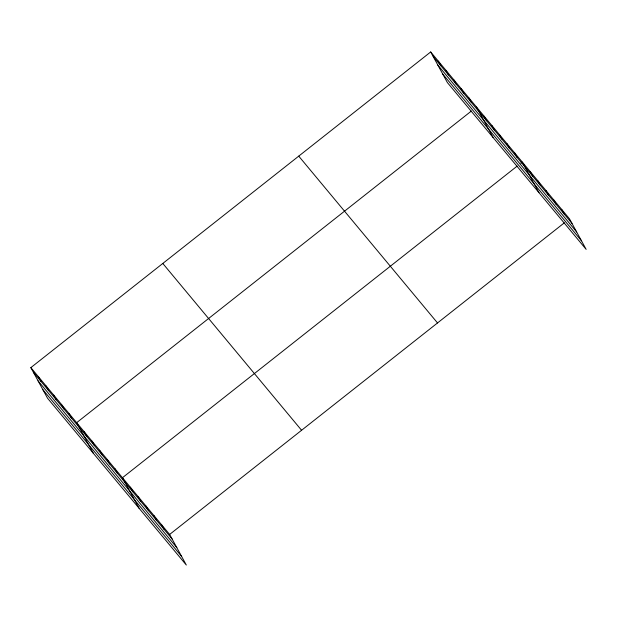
<?xml version="1.0" encoding="UTF-8"?>
<svg xmlns="http://www.w3.org/2000/svg" width="617" height="617" viewBox="0 0 617 617"><rect width="100%" height="100%" fill="white"/><g stroke="black" fill="none" stroke-linecap="round" stroke-linejoin="round"><path stroke-width="0.93" d="M30.85 367.624L169.636 534.445L186.319 565.041L47.532 398.22L30.85 367.624L430.681 51.959L569.468 218.78L586.15 249.376L447.364 82.555L430.681 51.959M471.349 111.06L76.647 422.676L93.329 453.271M517.154 166.112L122.451 477.728L139.126 508.315M520.817 163.22L522.283 162.063L538.965 192.658M169.636 534.445L564.339 222.83M433.203 56.579L571.99 223.4M437.877 65.147L576.664 231.969M442.69 73.986L581.476 240.8M298.736 156.132L437.522 322.953M162.795 263.459L301.582 430.273M33.364 372.244L172.151 539.057M38.038 380.812L176.824 547.634M42.858 389.643L181.645 556.465M561.609 209.325L564.123 213.945M553.742 199.877L556.256 204.489M545.875 190.422L548.39 195.034M538.009 180.966L540.531 185.586M530.15 171.518L532.664 176.13M514.647 152.885L517.169 157.505M507.02 143.715L509.534 148.327M499.384 134.537L501.899 139.157M491.749 125.359L494.263 129.979M484.114 116.189L486.636 120.801M476.486 107.011L493.16 137.606M468.851 97.841L471.365 102.453M461.215 88.663L463.737 93.275M453.588 79.485L456.102 84.105M445.952 70.315L448.466 74.927M438.317 61.137L440.831 65.757M161.77 524.99L164.284 529.61M153.903 515.542L156.425 520.154M146.044 506.087L148.558 510.699M138.177 496.631L140.691 501.251M130.31 487.183L132.832 491.795M114.816 468.55L117.33 473.17M107.181 459.38L109.695 463.992M99.545 450.202L102.067 454.814M91.918 441.024L94.432 445.644M84.282 431.854L86.796 436.466M69.019 413.498L71.533 418.118M61.384 404.328L63.898 408.94M53.748 395.15L56.263 399.77M46.113 385.98L48.635 390.592M38.485 376.802L41 381.414"/></g></svg>
